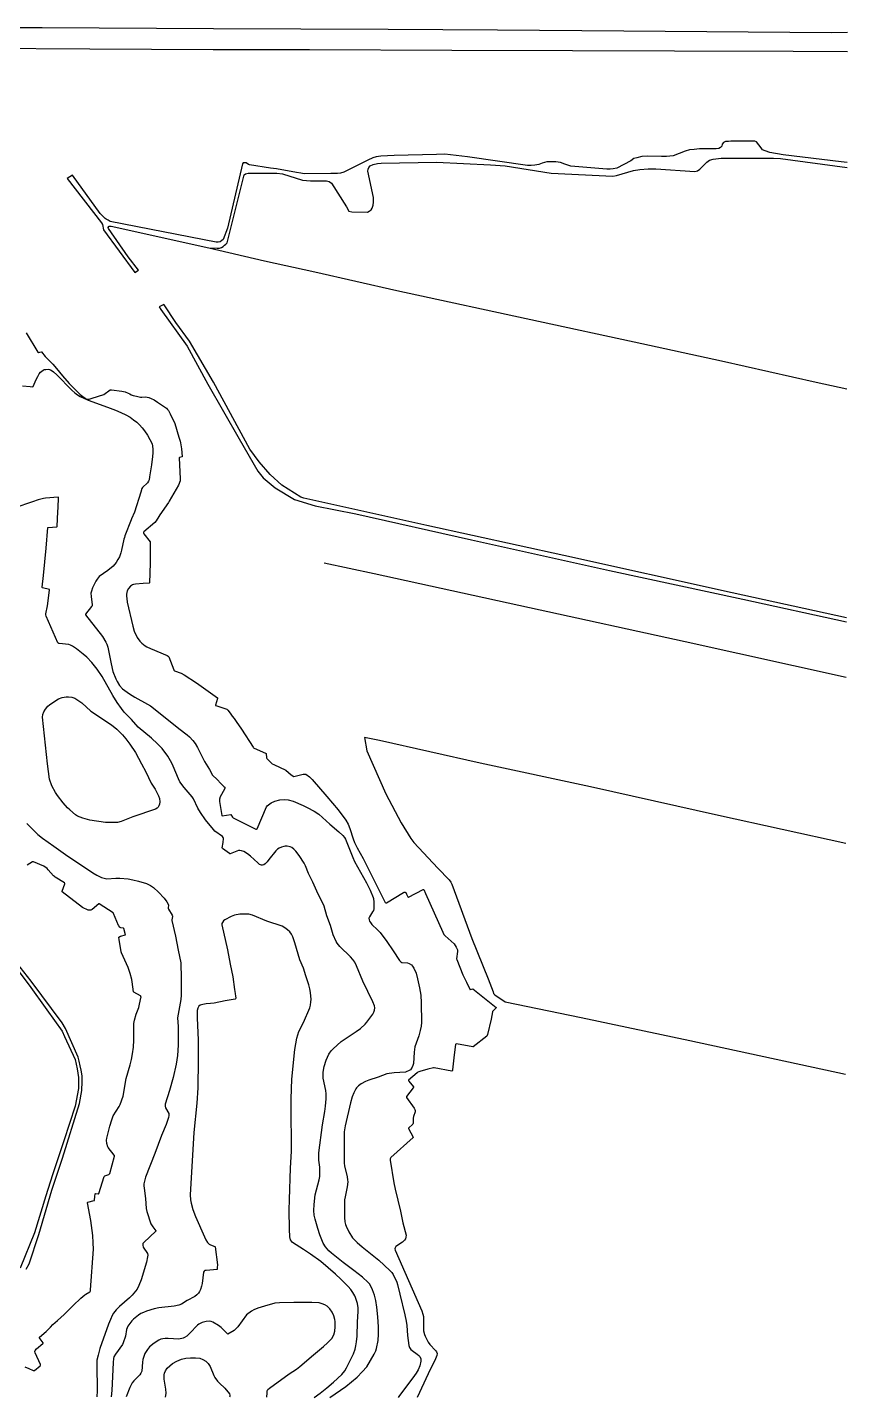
# Model space of a CAD drawing. Header units: metres. Extents: x 179542 to 181820, y 303170 to 305948.
# Drawn here: x 181432 to 181816, y 303170 to 303812 of the extents above; entities that cross this region are included whole.
import ezdxf

# ---------------------------------------------------------------- set-up
doc = ezdxf.new("R2010")
doc.units = ezdxf.units.M
doc.header["$MEASUREMENT"] = 0
for name, color, linetype in [('E0022112', 5, 'CONTINUOUS'), ('E0032111', 5, 'CONTINUOUS'), ('F0017111', 30, 'CONTINUOUS'), ('F0017114', 7, 'CONTINUOUS')]:
    doc.layers.add(name, color=color, linetype=linetype)

msp = doc.modelspace()

# ---------------------------------------------------------------- linework, layer by layer
at = {"layer": 'E0022112', "flags": 128}
for points in [[(181517.381, 303708.635), (181543.411, 303702.567), (181566.972, 303697.301), (181605.321, 303688.684), (181671.565, 303674.325), (181716.225, 303664.597), (181757.19, 303655.645), (181801.397, 303645.737), (181815.794, 303642.548)], [(181815.522, 303507.45), (181740.201, 303524.08), (181667.356, 303539.988), (181594.62, 303555.973), (181571.29, 303560.888)], [(181815.365, 303429.751), (181755.672, 303442.87), (181695.875, 303456.247), (181644.19, 303467.327), (181597.095, 303477.864), (181590.193, 303479.382), (181591.251, 303473.153), (181600.093, 303452.939), (181607.336, 303439.323), (181611.739, 303432.01), (181613.267, 303430.252), (181624.446, 303418.1), (181629.779, 303412.679), (181630.579, 303411.613), (181630.972, 303410.701), (181640.332, 303385.261), (181647.959, 303366.393), (181650.259, 303360.314), (181650.551, 303359.55), (181651.084, 303358.85), (181655.934, 303355.636), (181691.539, 303348.189), (181742.388, 303337.564), (181815.147, 303321.754)]]:
    msp.add_lwpolyline(points, dxfattribs=at)
at = {"layer": 'E0032111', "flags": 128}
for points in [[(181391.865, 303811.77), (181439.394, 303811.779), (181519.508, 303811.292), (181601.267, 303811.029), (181652.342, 303810.582), (181711.41, 303810.232), (181808.449, 303809.382), (181816.131, 303809.5)], [(181816.113, 303800.381), (181790.665, 303800.57), (181735.142, 303800.713), (181687.37, 303800.798), (181631.027, 303800.899), (181564.434, 303801.222), (181519.347, 303801.238), (181461.622, 303801.631), (181411.07, 303801.916)], [(181816.008, 303748.6), (181813.104, 303748.775), (181785.996, 303752.193), (181779.734, 303753.272), (181777.554, 303753.943), (181776.374, 303754.493), (181775.668, 303755.349), (181773.45, 303758.205), (181772.723, 303758.531), (181771.779, 303758.52), (181769.016, 303758.502), (181761.47, 303758.445), (181760.393, 303758.379), (181759.067, 303758.296), (181758.132, 303757.825), (181757.4, 303757.159), (181757.232, 303756.167), (181756.735, 303755.525), (181755.956, 303755.086), (181754.685, 303754.886), (181753.311, 303754.881), (181751.188, 303754.913), (181750.049, 303754.901), (181746.912, 303754.867), (181744.29, 303754.694), (181742.106, 303754.413), (181740.118, 303753.837), (181734.515, 303751.601), (181731.48, 303751.38), (181729.068, 303751.379), (181722.38, 303751.473), (181719.851, 303751.355), (181717.544, 303750.746), (181716.21, 303750.39), (181714.724, 303749.261), (181708.148, 303745.953), (181706.527, 303745.502), (181705.13, 303745.357), (181703.429, 303745.351), (181686.684, 303746.823), (181683.801, 303747.796), (181681.84, 303748.554), (181679.622, 303748.913), (181677.445, 303748.921), (181675.486, 303748.86), (181673.186, 303748.212), (181671.721, 303747.668), (181669.88, 303747.248), (181668.109, 303747.109), (181666.455, 303747.151), (181638.369, 303751.244), (181627.642, 303752.377), (181623.748, 303752.356), (181604.029, 303751.741), (181597.732, 303751.532), (181595.564, 303751.197), (181593.989, 303750.747), (181591.721, 303749.693), (181580.472, 303743.934), (181578.952, 303743.484), (181577.54, 303743.307), (181574.356, 303743.319), (181561.971, 303743.3), (181560.425, 303743.482), (181558.332, 303743.802), (181549.024, 303745.588), (181546.143, 303745.883), (181536.312, 303747.417), (181535.828, 303747.665), (181534.701, 303748.442), (181533.921, 303748.439), (181533.351, 303748.398), (181533.08, 303747.913), (181526.067, 303717.796), (181524.009, 303712.451), (181523.379, 303711.957), (181522.577, 303711.471), (181521.625, 303711.241), (181520.767, 303711.16), (181471.2, 303720.97), (181470.247, 303721.466), (181469.301, 303721.993), (181468.738, 303722.296), (181466.411, 303724.707), (181453.601, 303742.554), (181451.113, 303741.089), (181467.145, 303720.238), (181467.623, 303719.513), (181468.053, 303717.064), (181482.638, 303697.043), (181482.647, 303697.031), (181484.343, 303698.063), (181479.624, 303704.446), (181470.299, 303717.564), (181470.274, 303718.118), (181470.475, 303718.532), (181470.725, 303718.689), (181471.638, 303718.653), (181517.381, 303708.635), (181521.229, 303708.422), (181522.283, 303708.473), (181523.195, 303708.804), (181524.059, 303709.252), (181524.658, 303709.831), (181525.281, 303710.341), (181525.848, 303710.967), (181533.909, 303742.734), (181534.516, 303743.283), (181535.725, 303743.576), (181544.598, 303743.567), (181546.931, 303743.599), (181549.195, 303743.575), (181551.779, 303743.225), (181561.061, 303740.253), (181564.886, 303739.962), (181568.07, 303739.911), (181570.512, 303739.927), (181572.323, 303739.918), (181573.62, 303739.571), (181574.715, 303738.818), (181581.652, 303727.705), (181582.884, 303725.704), (181584.251, 303725.474), (181591.478, 303725.312), (181592.366, 303725.729), (181593.215, 303726.341), (181593.649, 303727.201), (181594.136, 303728.56), (181594.373, 303729.888), (181594.392, 303731.207), (181594.358, 303732.12), (181591.771, 303744.496), (181591.791, 303745.385), (181592.1, 303746.167), (181592.847, 303747.028), (181594.226, 303747.673), (181596.215, 303748.007), (181597.97, 303748.185), (181623.831, 303748.618), (181649.027, 303747.434), (181655.927, 303746.997), (181677.44, 303743.591), (181706.328, 303742.146), (181707.981, 303742.495), (181715.941, 303744.848), (181718.952, 303745.327), (181722.845, 303745.52), (181726.357, 303745.509), (181744.599, 303744.316), (181745.979, 303744.687), (181746.945, 303745.393), (181748.026, 303746.31), (181750.266, 303748.698), (181751.503, 303749.631), (181753.288, 303750.168), (181757.01, 303750.485), (181781.538, 303750.617), (181784.707, 303750.456), (181816.004, 303746.174)], [(181815.578, 303535.339), (181762.078, 303547.111), (181683.352, 303564.554), (181619.34, 303578.652), (181561.764, 303591.431), (181560.428, 303591.887), (181551.465, 303597.412), (181545.938, 303602.52), (181540.884, 303608.426), (181536.555, 303614.381), (181519.488, 303645.726), (181508.301, 303664.846), (181501.941, 303673.651), (181496.341, 303681.833), (181496.221, 303681.996), (181494.046, 303680.886), (181494.857, 303679.737), (181507.193, 303662.486), (181516.768, 303644.702), (181531.536, 303619.117), (181540.282, 303603.991), (181542.79, 303600.956), (181548.402, 303596.231), (181557.458, 303590.784), (181567.115, 303587.727), (181586.052, 303584.101), (181640.271, 303571.951), (181704.829, 303557.542), (181767.161, 303544.046), (181815.574, 303533.432)], [(181431.926, 303230.513), (181433.236, 303232.993), (181437.724, 303246.71), (181443.856, 303267.355), (181448.879, 303282.412), (181456.829, 303307.984), (181457.934, 303314.094), (181458.13, 303318.283), (181458.031, 303320.946), (181457.663, 303323.61), (181457.163, 303325.71), (181456.71, 303327.746), (181456.171, 303329.753), (181450.206, 303343.107), (181448.671, 303345.755), (181434.195, 303365.27), (181425.647, 303376.244)], [(181426.04, 303372.87), (181433.259, 303363.431), (181441.49, 303351.795), (181448.654, 303341.925), (181449.81, 303339.438), (181454.804, 303328.553), (181455.768, 303324.294), (181456.312, 303320.157), (181456.271, 303315.061), (181454.767, 303306.737), (181449.524, 303290.531), (181444.181, 303274.598), (181440.995, 303264.822), (181435.736, 303247.518), (181429, 303230.941)]]:
    msp.add_lwpolyline(points, dxfattribs=at)
at = {"layer": 'F0017111', "flags": 128}
for points, elevation in [([(181431.791, 303668.722), (181437.292, 303659.716), (181437.57, 303659.577), (181437.785, 303659.564), (181438.253, 303659.703), (181438.924, 303659.893), (181438.987, 303659.868), (181439.05, 303659.83), (181440.743, 303657.784), (181444.306, 303654.075), (181446.02, 303652.016), (181448.792, 303648.676), (181451.991, 303645.057), (181453.586, 303643.486), (181454.197, 303642.902), (181456.574, 303640.402), (181457.092, 303639.943), (181460.127, 303637.812), (181460.582, 303637.707), (181461.405, 303637.725), (181466.561, 303639.384), (181467.31, 303639.603), (181468.186, 303639.978), (181471.216, 303642.102), (181471.422, 303642.182), (181471.779, 303642.182), (181476.59, 303641.428), (181478.178, 303641.149), (181479.565, 303640.612), (181480.341, 303640.181), (181481.01, 303639.842), (181481.86, 303639.526), (181483.458, 303639.083), (181485.367, 303638.647), (181485.988, 303638.597), (181487.674, 303638.755), (181488.436, 303638.718), (181489.288, 303638.517), (181490.276, 303638.122), (181491.725, 303637.352), (181493.347, 303636.329), (181497.062, 303633.859), (181497.562, 303633.446), (181498.004, 303632.954), (181498.407, 303632.361), (181499.196, 303630.864), (181501.408, 303626.288), (181503.314, 303619.898), (181503.911, 303618.077), (181504.06, 303617.352), (181504.465, 303614.422), (181504.908, 303610.879), (181504.831, 303610.802), (181504.725, 303610.744), (181503.618, 303610.465), (181503.56, 303610.417), (181503.503, 303610.244), (181503.96, 303600.397), (181503.902, 303599.434), (181503.109, 303597.488), (181498.833, 303589.947), (181498.468, 303589.396), (181494.464, 303583.591), (181493.856, 303582.735), (181492.605, 303580.812), (181492.022, 303579.992), (181486.943, 303575.674), (181486.758, 303575.359), (181486.739, 303575.155), (181486.851, 303574.765), (181489.818, 303570.994), (181489.887, 303570.414), (181489.888, 303560.945), (181489.577, 303551.821), (181489.524, 303551.747), (181489.366, 303551.663), (181486.585, 303551.405), (181483.003, 303551.177), (181482.035, 303551.029), (181481.569, 303550.822), (181480.662, 303550.156), (181479.693, 303549.027), (181479.163, 303547.961), (181478.817, 303546.429), (181478.782, 303545.556), (181478.89, 303544.375), (181479.179, 303542.632), (181481.708, 303531.425), (181482.416, 303529.055), (181483.842, 303526.15), (181485.069, 303524.483), (181485.895, 303523.573), (181487.577, 303522.244), (181488.361, 303521.775), (181489.965, 303521.046), (181497.849, 303517.75), (181498.279, 303517.47), (181498.667, 303517.112), (181500.97, 303510.968), (181500.993, 303510.831), (181501.266, 303510.536), (181504.292, 303509.444), (181505.824, 303508.743), (181511.553, 303504.984), (181521.326, 303497.844), (181521.425, 303497.703), (181521.442, 303497.587), (181520.486, 303494.426), (181520.486, 303494.344), (181520.589, 303494.251), (181525.664, 303492.62), (181525.903, 303492.464), (181526.112, 303492.264), (181526.235, 303492.136), (181527.325, 303490.712), (181528.303, 303489.409), (181529.126, 303488.285), (181530.12, 303486.884), (181532.612, 303483.246), (181538.003, 303474.798), (181538.26, 303474.541), (181544.155, 303471.807), (181544.191, 303471.777), (181544.211, 303471.699), (181544.273, 303470.03), (181544.31, 303469.804), (181544.411, 303469.541), (181546.628, 303467.297), (181546.946, 303467.052), (181547.78, 303466.758), (181553.333, 303463.986), (181555.85, 303461.913), (181557.122, 303461.029), (181561.437, 303462.189), (181562.713, 303462.229), (181564.342, 303461.004), (181565.668, 303459.735), (181572.478, 303451.647), (181577.855, 303445.497), (181581.393, 303440.606), (181582.423, 303438.744), (181583.285, 303436.739), (181584.796, 303431.879), (181585.452, 303430.168), (181586.668, 303427.671), (181589.457, 303422.757), (181599.757, 303402.029), (181600.066, 303401.886), (181600.419, 303401.875), (181608.38, 303406.709), (181608.75, 303406.871), (181609.147, 303406.914), (181609.411, 303406.819), (181609.834, 303406.041), (181610.455, 303404.77), (181610.621, 303404.615), (181610.742, 303404.593), (181617.603, 303408.204), (181617.733, 303408.204), (181617.883, 303408.182), (181618.626, 303406.373), (181626.8, 303388.158), (181627.302, 303387.086), (181627.839, 303386.483), (181632.029, 303382.682), (181633.09, 303381.154), (181633.585, 303379.903), (181633.71, 303379.147), (181633.244, 303375.782), (181633.295, 303375.339), (181636.12, 303368.245), (181637.855, 303364.808), (181639.375, 303361.461), (181639.444, 303361.384), (181639.59, 303361.361), (181640.786, 303361.662), (181640.855, 303361.646), (181651.683, 303352.934), (181651.656, 303352.8), (181650.078, 303351.022), (181650.011, 303350.848), (181649.451, 303347.486), (181647.716, 303340.358), (181647.434, 303339.524), (181641.008, 303334.502), (181640.801, 303334.502), (181633.194, 303335.971), (181632.859, 303335.842), (181632.653, 303335.61), (181632.065, 303330.757), (181631.322, 303323.833), (181631.244, 303323.391), (181631.158, 303323.232), (181631.042, 303323.175), (181630.927, 303323.175), (181622.776, 303324.629), (181622.589, 303324.643), (181622.43, 303324.629), (181619.824, 303324.031), (181615.96, 303322.976), (181615.113, 303322.616), (181614.699, 303322.382), (181610.787, 303318.903), (181610.751, 303318.723), (181610.805, 303318.489), (181612.985, 303315.731), (181613.003, 303315.461), (181612.967, 303315.317), (181609.808, 303311.294), (181609.776, 303311.037), (181609.776, 303310.779), (181613.364, 303305.872), (181613.692, 303305.258), (181613.8, 303304.714), (181613.768, 303304.098), (181612.999, 303301.849), (181612.842, 303301.075), (181612.915, 303298.831), (181612.731, 303298.388), (181610.797, 303296.519), (181610.697, 303296.3), (181612.947, 303292.295), (181612.922, 303292.072), (181602.42, 303282.726), (181602.11, 303282.106), (181602.11, 303281.409), (181603.858, 303270.899), (181604.506, 303267.848), (181606.935, 303257.644), (181608.012, 303252.152), (181609.562, 303246.289), (181609.508, 303245.437), (181609.312, 303244.62), (181608.892, 303244.002), (181607.926, 303243.094), (181604.777, 303240.98), (181604.5, 303240.505), (181604.384, 303239.961), (181604.443, 303239.392), (181616.963, 303210.921), (181617.503, 303209.375), (181617.672, 303208.335), (181617.663, 303202.997), (181617.78, 303201.561), (181618.15, 303199.89), (181618.491, 303199.048), (181619.918, 303196.309), (181620.708, 303195.223), (181623.417, 303192.312), (181623.835, 303191.686), (181624.056, 303190.923), (181623.952, 303190.025), (181623.358, 303188.527), (181619.979, 303181.38), (181614.806, 303170.319)], 5), ([(181430.119, 303643.924), (181433.663, 303643.681), (181434.738, 303643.575), (181435.028, 303643.607), (181435.142, 303643.692), (181436.568, 303646.875), (181437.284, 303648.347), (181437.989, 303649.532), (181438.616, 303650.383), (181439.155, 303650.923), (181439.813, 303651.358), (181440.286, 303651.551), (181441.076, 303651.682), (181442.175, 303651.721), (181442.798, 303651.633), (181443.317, 303651.452), (181444.029, 303651.067), (181444.64, 303650.601), (181446.151, 303649.139), (181453.208, 303641.998), (181454.589, 303640.722), (181455.831, 303639.752), (181457.171, 303638.934), (181458.808, 303638.139), (181460.929, 303637.261), (181469.973, 303633.948), (181473.649, 303632.554), (181476.176, 303631.48), (181478.457, 303630.385), (181480.446, 303629.269), (181482.148, 303628.123), (181483.626, 303626.925), (181484.941, 303625.654), (181486.141, 303624.296), (181487.254, 303622.85), (181488.618, 303620.824), (181489.745, 303618.929), (181490.478, 303617.484), (181490.768, 303616.711), (181490.955, 303615.837), (181491.103, 303614.101), (181491.124, 303612.579), (181490.991, 303610.847), (181490.493, 303607.02), (181489.62, 303601.343), (181489.341, 303600.025), (181489.081, 303599.33), (181488.624, 303598.54), (181488.21, 303598.053), (181486.754, 303596.795), (181486.287, 303596.327), (181486.041, 303595.869), (181485.556, 303594.261), (181482.529, 303584.861), (181481.126, 303581.784), (181480.923, 303581.175), (181478.061, 303573.813), (181477.857, 303572.948), (181477.603, 303572.134), (181476.383, 303566.987), (181476.106, 303565.805), (181475.456, 303563.931), (181474.805, 303562.602), (181474.009, 303561.329), (181472.497, 303559.523), (181470.01, 303557.513), (181466.031, 303554.701), (181465.064, 303553.514), (181464.457, 303552.505), (181462.959, 303549.399), (181462.392, 303547.926), (181462.087, 303546.964), (181462.197, 303545.425), (181462.692, 303541.53), (181462.663, 303541.061), (181462.399, 303540.709), (181459.677, 303537.139), (181459.56, 303536.951), (181459.607, 303536.74), (181467.555, 303526.557), (181469.182, 303523.92), (181469.588, 303523.016), (181470.027, 303521.576), (181471.545, 303513.813), (181472.463, 303510.219), (181473.751, 303506.887), (181474.405, 303505.542), (181475.555, 303503.719), (181476.932, 303502.181), (181480.186, 303499.766), (181482.666, 303498.176), (181488.594, 303494.97), (181489.995, 303494.101), (181492.15, 303492.483), (181503.264, 303483.572), (181507.212, 303480.594), (181508.274, 303479.704), (181509.874, 303477.994), (181510.941, 303476.526), (181511.966, 303474.734), (181514.439, 303469.642), (181515.292, 303468.076), (181517.625, 303464.295), (181519.07, 303461.724), (181521.135, 303459.671), (181522.87, 303457.785), (181524.396, 303456.356), (181524.731, 303456.024), (181524.803, 303455.69), (181524.707, 303455.166), (181522.561, 303451.495), (181522.299, 303450.47), (181522.37, 303449.397), (181523.379, 303442.782), (181523.486, 303442.675), (181523.578, 303442.66), (181527.574, 303443.3), (181527.672, 303443.251), (181528.363, 303441.972), (181528.694, 303441.666), (181539.27, 303436.478), (181539.584, 303436.502), (181539.873, 303436.647), (181544.217, 303446.83), (181544.675, 303447.341), (181546.509, 303448.771), (181548.203, 303449.594), (181550.491, 303450.213), (181552.842, 303450.355), (181554.409, 303450.187), (181556.743, 303449.464), (181561.502, 303447.501), (181563.352, 303446.6), (181566.531, 303444.819), (181568.743, 303443.421), (181573.899, 303438.761), (181578.19, 303435.16), (181579.95, 303433.51), (181580.745, 303432.572), (181581.213, 303431.723), (181582.827, 303427.922), (181584.633, 303423.181), (181585.498, 303421.303), (181591.094, 303411.258), (181592.816, 303407.833), (181594.244, 303404.502), (181594.38, 303403.988), (181594.535, 303402.301), (181594.492, 303399.191), (181594.305, 303398.421), (181593.955, 303397.694), (181592.491, 303395.396), (181592.203, 303394.714), (181592.265, 303393.949), (181592.473, 303393.372), (181592.875, 303392.693), (181593.629, 303391.817), (181596.283, 303389.357), (181597.418, 303388.099), (181600.579, 303383.873), (181603.624, 303379.541), (181606.51, 303374.892), (181607.07, 303374.306), (181607.638, 303373.963), (181610.293, 303373.791), (181611.044, 303373.599), (181612.085, 303372.995), (181612.656, 303372.37), (181613.286, 303371.434), (181614.276, 303369.074), (181614.989, 303366.307), (181615.876, 303362.175), (181616.422, 303358.694), (181616.698, 303355.152), (181616.768, 303345.92), (181616.659, 303344.174), (181616.245, 303342.207), (181615.491, 303339.61), (181613.741, 303334.55), (181613.389, 303332), (181613.045, 303326.782), (181612.806, 303325.716), (181612.501, 303324.974), (181611.672, 303323.825), (181610.741, 303323.24), (181610.014, 303322.916), (181609.29, 303322.745), (181604.019, 303322.42), (181600.522, 303321.895), (181596.552, 303320.337), (181592.165, 303318.866), (181590.626, 303318.255), (181588.605, 303317.212), (181587.314, 303316.281), (181586.419, 303315.395), (181586.021, 303314.85), (181585.071, 303312.92), (181584.404, 303311.134), (181583.582, 303308.371), (181581.139, 303297.475), (181580.698, 303294.698), (181580.584, 303280.032), (181580.753, 303278.847), (181582.002, 303273.704), (181582.224, 303272.289), (181582.266, 303271.258), (181582.002, 303268.913), (181581.048, 303264.328), (181580.847, 303262.866), (181580.786, 303254.6), (181580.941, 303252.554), (181581.191, 303251.39), (181581.489, 303250.617), (181582.81, 303247.95), (181584.577, 303245.187), (181586.755, 303242.958), (181589.099, 303240.868), (181596.862, 303234.632), (181601.926, 303229.829), (181602.871, 303228.832), (181603.502, 303227.925), (181605.243, 303224.323), (181605.583, 303223.196), (181606.6, 303218.732), (181609.058, 303209.03), (181609.688, 303206.064), (181609.956, 303204.062), (181610.249, 303199.437), (181610.955, 303194.698), (181611.249, 303193.732), (181611.798, 303192.899), (181612.444, 303192.307), (181614.795, 303190.701), (181615.564, 303190.046), (181616.034, 303189.495), (181616.496, 303188.507), (181616.551, 303187.413), (181615.995, 303185.176), (181615.186, 303183.266), (181614.288, 303181.712), (181612.754, 303179.523), (181606.486, 303171.234), (181605.889, 303170.338)], 10), ([(181573.849, 303170.406), (181581.361, 303175.591), (181586.636, 303179.852), (181589.121, 303182.358), (181591.302, 303184.741), (181594.718, 303190.684), (181595.424, 303192.194), (181595.775, 303193.272), (181596.494, 303197.031), (181596.707, 303199.958), (181596.653, 303203.524), (181596.337, 303208.121), (181595.87, 303212.661), (181595.38, 303215.844), (181594.794, 303218.319), (181593.937, 303220.768), (181593.119, 303222.512), (181592.474, 303223.516), (181591.875, 303224.201), (181589.218, 303226.73), (181585.172, 303229.878), (181580.11, 303233.521), (181574.63, 303237.885), (181573.494, 303238.95), (181572.608, 303239.958), (181571.882, 303240.948), (181570.872, 303242.643), (181569.285, 303246.542), (181568.234, 303249.459), (181567.041, 303253.867), (181566.667, 303255.714), (181566.49, 303257.84), (181566.594, 303260.703), (181567.121, 303265.274), (181568.948, 303272.279), (181569.172, 303273.815), (181569.178, 303278.255), (181568.85, 303281.547), (181568.779, 303284.891), (181570.482, 303298.047), (181571.576, 303304.227), (181571.901, 303306.71), (181572.174, 303310.211), (181572.192, 303312.558), (181572.009, 303314.065), (181570.756, 303319.783), (181570.724, 303320.895), (181570.845, 303322.629), (181571.22, 303325.274), (181572.264, 303328.224), (181573.472, 303331.15), (181574.509, 303332.597), (181575.454, 303333.631), (181579.272, 303337.017), (181586.225, 303341.67), (181588.229, 303343.157), (181590.42, 303345.066), (181591.24, 303346.019), (181594.08, 303349.886), (181594.494, 303350.699), (181594.75, 303351.647), (181594.902, 303352.75), (181594.825, 303353.753), (181594.025, 303355.626), (181589.401, 303365.322), (181586.434, 303372.501), (181585.587, 303374.095), (181584.603, 303375.441), (181583.551, 303376.599), (181578.59, 303381.539), (181577.372, 303383.019), (181576.875, 303383.869), (181575.535, 303386.932), (181574.174, 303391.288), (181572.579, 303395.896), (181571.33, 303400.339), (181567.841, 303407.354), (181565.981, 303411.629), (181563.99, 303415.73), (181562.506, 303419.303), (181561.853, 303420.59), (181559.515, 303424.097), (181558.062, 303426.062), (181557.106, 303427.143), (181556.136, 303427.926), (181555.355, 303428.235), (181553.916, 303428.462), (181553.073, 303428.476), (181552.387, 303428.393), (181551.254, 303428.053), (181550.232, 303427.554), (181549.402, 303426.999), (181548.597, 303426.234), (181545.447, 303422.179), (181544.624, 303421.192), (181543.608, 303420.191), (181542.988, 303419.741), (181542.478, 303419.559), (181541.875, 303419.542), (181541.056, 303419.878), (181540.184, 303420.596), (181536.809, 303423.851), (181535.427, 303424.914), (181533.711, 303425.925), (181532.658, 303426.317), (181531.822, 303426.473), (181531.249, 303426.45), (181530.414, 303426.198), (181527.301, 303424.937), (181527.088, 303424.937), (181526.972, 303424.976), (181523.715, 303427.398), (181523.598, 303427.766), (181523.988, 303430.25), (181524.147, 303432.034), (181524.045, 303432.543), (181523.638, 303433.051), (181520.171, 303435.495), (181519.478, 303436.213), (181515.734, 303440.868), (181513.343, 303444.297), (181512.182, 303446.258), (181510.134, 303450.592), (181509.531, 303451.64), (181505.804, 303455.942), (181503.818, 303458.594), (181503.108, 303459.981), (181500.682, 303465.991), (181500.033, 303467.337), (181498.135, 303470.572), (181495.528, 303474.118), (181493.317, 303476.432), (181490.495, 303479.069), (181484.238, 303484.19), (181481.197, 303487.719), (181477.739, 303491.163), (181476.397, 303492.899), (181474.505, 303495.736), (181472.441, 303499.074), (181467.384, 303507.84), (181465.111, 303511.352), (181462.613, 303514.529), (181460.196, 303516.92), (181458.562, 303518.362), (181455.451, 303520.847), (181453.522, 303522.145), (181452.572, 303522.64), (181451.754, 303522.909), (181447.253, 303523.296), (181447.065, 303523.365), (181446.723, 303523.741), (181441.205, 303536.222), (181441.038, 303536.769), (181441.007, 303537.256), (181441.806, 303541.063), (181442.322, 303544.632), (181442.798, 303548.456), (181442.798, 303548.542), (181442.729, 303548.662), (181439.434, 303549.48), (181439.331, 303549.549), (181439.313, 303549.652), (181440.043, 303555.11), (181441.268, 303567.989), (181442.027, 303577.582), (181442.193, 303577.701), (181446.222, 303577.973), (181446.281, 303578.021), (181446.317, 303578.056), (181446.34, 303578.163), (181446.705, 303585.19), (181446.857, 303586.915), (181447, 303591.648), (181446.925, 303591.723), (181446.774, 303591.798), (181440.864, 303591.343), (181440.034, 303591.205), (181437.499, 303590.546), (181434.778, 303589.684), (181426.591, 303586.934)], 15), ([(181432.169, 303439.144), (181435.999, 303435.122), (181437.304, 303433.905), (181439.427, 303432.236), (181444.812, 303428.498), (181450.217, 303424.538), (181463.083, 303415.972), (181464.897, 303414.914), (181467.041, 303413.836), (181468.328, 303413.422), (181469.644, 303413.181), (181473.829, 303413.497), (181475.61, 303413.52), (181479.529, 303413.187), (181481.836, 303412.773), (181484.447, 303412.12), (181488.177, 303410.969), (181490.053, 303410.041), (181491.382, 303409.15), (181493.825, 303406.881), (181496.493, 303404.134), (181497.656, 303402.448), (181498.307, 303401.276), (181498.402, 303400.804), (181498.317, 303399.651), (181498.317, 303399.337), (181498.391, 303399.005), (181500.19, 303396.096), (181500.265, 303395.777), (181500.265, 303395.482), (181500.028, 303394.024), (181500.047, 303393.611), (181501.749, 303386.28), (181502.93, 303379.807), (181504.227, 303373.823), (181504.352, 303366.462), (181504.316, 303358.731), (181504.181, 303356.665), (181502.691, 303348.077), (181502.922, 303343.976), (181502.958, 303341.473), (181502.91, 303335.233), (181502.707, 303330.451), (181502.026, 303326.41), (181500.583, 303320.098), (181498.923, 303314.098), (181496.827, 303307.624), (181496.892, 303306.778), (181497.093, 303305.93), (181498.575, 303303.255), (181498.626, 303302.352), (181498.462, 303301.475), (181497.332, 303298.215), (181495.181, 303293.085), (181492.012, 303284.564), (181487.624, 303273.553), (181486.979, 303270.34), (181486.908, 303269.529), (181487.009, 303268.362), (181487.675, 303263.585), (181488.053, 303258.794), (181488.346, 303257.479), (181490.137, 303251.733), (181491.079, 303250.234), (181492.495, 303248.436), (181492.495, 303248.188), (181486.85, 303242.957), (181486.473, 303242.43), (181486.426, 303241.725), (181486.663, 303240.768), (181488.581, 303237.743), (181488.709, 303236.972), (181488.666, 303236.274), (181488.098, 303233.774), (181485.599, 303225.497), (181484.64, 303222.806), (181483.708, 303221.069), (181483.056, 303220.172), (181481.374, 303218.232), (181480.154, 303217.045), (181475.536, 303212.987), (181473.979, 303211.368), (181472.741, 303209.816), (181472.12, 303208.74), (181471.289, 303206.94), (181470.375, 303204.666), (181466.386, 303193.274), (181465.47, 303190.173), (181464.945, 303187.825), (181464.915, 303185.752), (181465.147, 303173.463), (181464.981, 303170.64)], 15), ([(181431.3, 303184.692), (181433.066, 303183.891), (181435.131, 303183.028), (181435.479, 303182.988), (181435.759, 303183.068), (181438.448, 303185.139), (181438.589, 303185.425), (181438.625, 303185.858), (181436.106, 303191.351), (181435.977, 303191.863), (181436.042, 303192.399), (181436.748, 303193.166), (181439.652, 303195.593), (181439.78, 303195.794), (181439.78, 303195.94), (181437.874, 303198.401), (181437.874, 303198.426), (181437.933, 303198.488), (181439.129, 303199.516), (181441.183, 303201.314), (181443.175, 303203.332), (181444.334, 303204.55), (181446.475, 303206.407), (181449.569, 303209.215), (181453.216, 303212.732), (181453.886, 303213.414), (181457.482, 303216.912), (181459.236, 303218.362), (181459.792, 303218.746), (181461.673, 303219.815), (181461.865, 303220.028), (181462.015, 303220.327), (181462.026, 303220.728), (181463.3, 303239.841), (181463.253, 303242.817), (181462.977, 303246.232), (181462.417, 303250.889), (181462.074, 303253.193), (181460.586, 303261.499), (181460.597, 303261.689), (181460.671, 303261.784), (181463.74, 303262.546), (181463.804, 303262.577), (181463.888, 303262.691), (181464.011, 303264.507), (181464.175, 303265.688), (181464.244, 303265.809), (181464.348, 303265.844), (181465.613, 303265.765), (181465.713, 303265.787), (181465.846, 303265.931), (181468.379, 303273.806), (181468.518, 303274.05), (181468.693, 303274.137), (181470.472, 303274.747), (181470.699, 303274.939), (181470.943, 303275.287), (181473.184, 303283.387), (181473.169, 303283.621), (181473.059, 303283.778), (181470.148, 303287.444), (181469.995, 303287.777), (181469.56, 303289.28), (181469.391, 303290.829), (181469.556, 303291.811), (181470.977, 303297.427), (181471.911, 303300.398), (181472.607, 303302.154), (181475.291, 303306.569), (181475.775, 303307.531), (181477.288, 303311.388), (181478.653, 303319.728), (181480.588, 303326.154), (181481.193, 303328.663), (181481.65, 303331.285), (181482.012, 303334.33), (181482.232, 303337.627), (181482.241, 303343.807), (181482.297, 303345.38), (181482.528, 303347.003), (181483.36, 303349.787), (181484.611, 303352.869), (181485.558, 303357.454), (181485.585, 303357.682), (181485.542, 303358.025), (181485.434, 303358.272), (181485.335, 303358.371), (181482.258, 303360.085), (181482.11, 303360.211), (181482.064, 303360.313), (181481.511, 303364.912), (181481.335, 303366.077), (181480.518, 303368.834), (181479.544, 303371.6), (181476.449, 303378.546), (181476.291, 303378.973), (181475.297, 303384.821), (181475.161, 303385.773), (181475.161, 303385.848), (181475.204, 303385.884), (181475.995, 303386.294), (181478.34, 303386.932), (181478.385, 303386.945), (181478.394, 303386.981), (181477.55, 303389.979), (181477.453, 303390.063), (181476.097, 303390.265), (181475.772, 303390.377), (181475.646, 303390.515), (181475.191, 303391.221), (181475.113, 303391.357), (181472.706, 303396.996), (181472.523, 303397.289), (181466.048, 303401.474), (181465.847, 303401.474), (181462.686, 303398.819), (181462.149, 303398.581), (181461.597, 303398.498), (181460.807, 303398.543), (181458.22, 303399.827), (181448.763, 303407.037), (181448.653, 303407.184), (181448.634, 303407.368), (181449.924, 303410.781), (181449.887, 303411.057), (181449.721, 303411.315), (181445.481, 303413.916), (181445.039, 303414.229), (181444.615, 303414.653), (181442.108, 303417.39), (181441.61, 303417.952), (181440.118, 303419.125), (181435.295, 303421.195), (181435.162, 303421.209), (181435.014, 303421.209), (181434.807, 303421.165), (181432.311, 303419.55)], 10), ([(181566.653, 303170.422), (181569.362, 303172.386), (181572.56, 303174.881), (181575.71, 303177.534), (181579.58, 303181.089), (181580.942, 303182.811), (181581.777, 303184.223), (181584.991, 303190.767), (181585.766, 303193.056), (181586.085, 303194.475), (181586.424, 303196.465), (181586.697, 303199.081), (181586.903, 303205.711), (181587.17, 303210.586), (181587.128, 303212.272), (181586.86, 303214.344), (181585.955, 303217.156), (181585.599, 303217.949), (181584.647, 303219.537), (181583.706, 303220.915), (181582.543, 303222.329), (181579.125, 303225.739), (181576.493, 303228.178), (181569.758, 303233.979), (181564.914, 303237.458), (181561.64, 303239.639), (181556.393, 303242.856), (181555.578, 303244.211), (181555.206, 303245.527), (181555.006, 303249.221), (181554.963, 303258.001), (181555.033, 303263.088), (181555.557, 303277.763), (181555.993, 303285.695), (181556.041, 303289.761), (181555.835, 303303.154), (181555.846, 303310.207), (181556.127, 303319.351), (181557.623, 303333.213), (181558.474, 303338.617), (181558.887, 303340.205), (181559.469, 303341.66), (181561.578, 303345.882), (181564.547, 303352.822), (181564.884, 303353.96), (181565.097, 303355.545), (181565.131, 303356.737), (181564.873, 303359.915), (181564.591, 303361.627), (181564.127, 303363.503), (181562.637, 303367.84), (181561.531, 303371.426), (181559.903, 303375.29), (181557.607, 303383.271), (181556.676, 303385.985), (181556.004, 303387.218), (181555.165, 303388.353), (181554.142, 303389.329), (181552.877, 303390.313), (181551.565, 303391.084), (181544.376, 303393.365), (181537.742, 303396.124), (181536.061, 303396.566), (181535.073, 303396.636), (181531.806, 303396.584), (181529.331, 303396.221), (181527.793, 303395.609), (181524.75, 303393.922), (181524.188, 303393.465), (181523.647, 303392.786), (181523.411, 303392.198), (181523.366, 303391.615), (181526.053, 303379.938), (181527.283, 303373.199), (181528.496, 303367.281), (181529.382, 303361.374), (181529.56, 303359.426), (181529.766, 303358.254), (181529.869, 303357.513), (181529.835, 303357.053), (181529.622, 303356.896), (181524.969, 303356.046), (181519.762, 303355.022), (181518.033, 303354.885), (181516.116, 303354.625), (181514.446, 303354.326), (181513.223, 303354.057), (181512.695, 303353.577), (181512.186, 303352.657), (181511.913, 303351.594), (181511.924, 303348.108), (181512.322, 303337.705), (181512.351, 303328.315), (181512.18, 303315.287), (181511.646, 303308.09), (181510.282, 303294.389), (181508.532, 303265.211), (181508.723, 303262.977), (181508.976, 303261.385), (181509.799, 303258.39), (181511.085, 303255.093), (181515.3, 303245.503), (181515.923, 303244.191), (181516.747, 303242.879), (181517.508, 303242.143), (181518.056, 303241.868), (181520.129, 303241.059), (181520.218, 303240.947), (181520.24, 303240.892), (181521.439, 303232.47), (181521.368, 303232.136), (181521.267, 303231.585), (181521.176, 303230.741), (181521.134, 303230.313), (181516.021, 303229.893), (181515.482, 303229.782), (181515.084, 303229.49), (181514.825, 303229.007), (181514.16, 303223.804), (181513.886, 303222.459), (181513.373, 303220.887), (181512.954, 303219.916), (181512.419, 303219.184), (181511.628, 303218.383), (181510.727, 303217.717), (181507.116, 303215.819), (181504.491, 303214.047), (181503.233, 303213.547), (181501.053, 303213.085), (181493.961, 303212.283), (181491.814, 303211.858), (181488.225, 303210.796), (181486.699, 303210.227), (181485.533, 303209.663), (181484.474, 303208.985), (181482.127, 303207.093), (181481.256, 303206.213), (181479.437, 303203.767), (181479.061, 303203.048), (181478.794, 303202.225), (181478.314, 303199.131), (181477.208, 303195.884), (181476.882, 303195.215), (181473.594, 303190.697), (181472.886, 303189.413), (181472.708, 303188.568), (181472.537, 303186.789), (181471.903, 303173.658), (181471.646, 303170.625)], 20), ([(181497.069, 303170.571), (181497.243, 303171.348), (181497.368, 303172.331), (181497.175, 303174.339), (181496.453, 303178.873), (181496.477, 303180.973), (181496.603, 303181.73), (181497.024, 303182.869), (181497.875, 303184.034), (181499.024, 303185.248), (181500.351, 303186.309), (181502.295, 303187.407), (181504.572, 303188.304), (181506.611, 303188.811), (181508.76, 303189.008), (181511.11, 303188.992), (181513.069, 303188.715), (181514.573, 303188.177), (181515.985, 303187.314), (181517.048, 303186.322), (181517.872, 303184.861), (181519.629, 303180.675), (181520.133, 303179.71), (181521.379, 303178.024), (181522.309, 303177.001), (181524.745, 303174.677), (181526.921, 303172.042), (181527.076, 303171.47), (181527.064, 303170.811), (181526.966, 303170.507)], 30)]:
    msp.add_lwpolyline(points, dxfattribs=dict(at, elevation=elevation))
at = {"layer": 'F0017111', "elevation": 20, "flags": 128}
msp.add_lwpolyline([(181439.508, 303488.882), (181439.698, 303490.137), (181440.145, 303491.323), (181440.928, 303492.686), (181442.006, 303493.949), (181442.794, 303494.621), (181446.142, 303496.906), (181447.039, 303497.399), (181448.768, 303498.112), (181450.515, 303498.457), (181451.589, 303498.458), (181453.237, 303498.257), (181454.573, 303497.721), (181456.571, 303496.529), (181457.874, 303495.516), (181462.129, 303491.727), (181471.757, 303485.207), (181474.247, 303483.198), (181476.992, 303480.532), (181478.553, 303478.673), (181480.368, 303476.2), (181482.947, 303472.344), (181485.851, 303467.078), (181487.832, 303463.289), (181490.314, 303458.034), (181492.145, 303455.096), (181493.839, 303452.033), (181494.198, 303450.715), (181494.367, 303449.259), (181494.255, 303448.109), (181493.992, 303447.308), (181493.651, 303446.781), (181493.161, 303446.292), (181492.371, 303445.833), (181481.707, 303442.141), (181476.237, 303440.04), (181474.658, 303439.625), (181471.788, 303439.494), (181468.914, 303439.58), (181461.63, 303440.707), (181458.367, 303441.525), (181455.827, 303442.576), (181454.893, 303443.178), (181452.263, 303445.465), (181451.205, 303446.465), (181449.16, 303448.702), (181446.54, 303452.129), (181445.541, 303453.592), (181443.915, 303456.788), (181442.717, 303459.787), (181441.801, 303467.041)], close=True, dxfattribs=at)
at = {"layer": 'F0017114', "elevation": 25, "flags": 128}
msp.add_lwpolyline([(181544.491, 303170.469), (181544.572, 303172.496), (181544.68, 303173.544), (181544.96, 303174.053), (181545.69, 303174.684), (181554.877, 303181.44), (181558.284, 303183.694), (181559.951, 303184.945), (181566.297, 303190.396), (181570.984, 303194.264), (181572.848, 303195.99), (181574.786, 303198.007), (181575.713, 303199.695), (181576.192, 303201.481), (181576.395, 303203.487), (181576.337, 303205.971), (181576.221, 303206.923), (181575.777, 303208.666), (181575.066, 303210.322), (181573.967, 303211.819), (181572.648, 303213.05), (181571.549, 303213.765), (181570.283, 303214.286), (181568.912, 303214.641), (181565.517, 303214.773), (181557.115, 303214.795), (181550.359, 303214.711), (181548.181, 303214.468), (181543.352, 303213.18), (181540.187, 303212.184), (181538.342, 303211.41), (181537.235, 303210.75), (181534.976, 303209.022), (181530.842, 303203.518), (181529.783, 303202.303), (181529.147, 303201.793), (181526.277, 303200.01), (181526.219, 303200.027), (181526.165, 303200.065), (181523.154, 303203.076), (181521.833, 303204.021), (181519.201, 303205.645), (181518.447, 303205.962), (181517.787, 303206.07), (181516.02, 303205.991), (181514.271, 303205.516), (181512.635, 303204.716), (181511.994, 303204.253), (181508.447, 303200.498), (181506.972, 303199.123), (181505.9, 303198.443), (181505.275, 303198.178), (181503.202, 303197.691), (181498.338, 303198.038), (181496.847, 303198.024), (181495.729, 303197.877), (181494.81, 303197.634), (181493.907, 303197.23), (181491.789, 303195.876), (181489.605, 303194.025), (181488.592, 303192.898), (181487.353, 303190.9), (181486.39, 303188.081), (181486.209, 303186.921), (181485.924, 303182.737), (181485.564, 303181.796), (181485.04, 303180.933), (181482.228, 303178.104), (181481.468, 303177.202), (181480.904, 303176.258), (181480.328, 303174.978), (181478.673, 303170.61)], dxfattribs=at)

doc.saveas('drawing.dxf')
